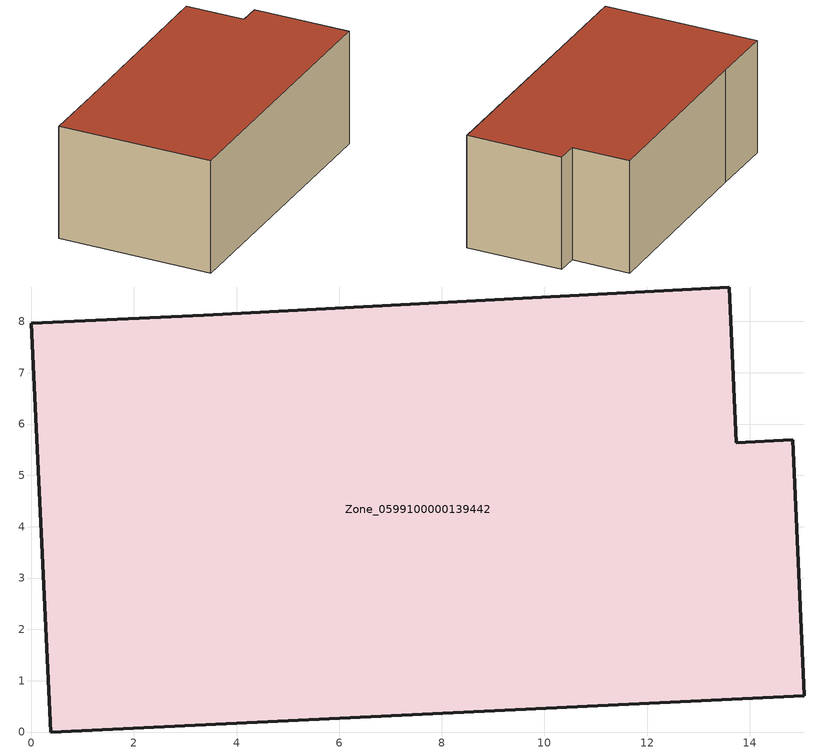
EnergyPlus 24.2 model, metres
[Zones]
Zone_0599100000139442
 floor ground (C_G): 0,7.96 3.36,8.12 13.6,8.67 13.74,5.64 14.84,5.69 15.06,0.71 0.38,0 z0
 wall outside (C_F): 13.74,5.64 13.6,8.67 3.36,8.12 0,7.96 0.38,0 15.06,0.71 14.84,5.69 13.74,5.64 z0:5.95
 roof outside (C_R): 15.06,0.71 14.84,5.69 13.74,5.64 13.6,8.67 3.36,8.12 0,7.96 0.38,0 z5.95
[BUILDING]
Pand.0599100000139442: North Axis=0; Terrain=City; Loads Convergence Tolerance Value=0.04; Temperature Convergence Tolerance Value=0.4; Solar Distribution=FullExterior; Maximum Number of Warmup Days=25; Minimum Number of Warmup Days=1
[Site:Location]
Rotterdam.The.Hague.AP_ZH_NLD Design_Conditions: Latitude=51.96; Longitude=4.45; Time Zone=1; Elevation=-4.5
[SITE:GROUNDTEMPERATURE:BUILDINGSURFACE]
18, 18, 18, 18, 18, 18, 18, 18, 18, 18, 18, 18
[MATERIAL] Thermal Absorptance=0.9; Solar Absorptance=0.7; Visible Absorptance=0.7
Name | Roughness | Thickness | Conductivity | Density | Specific Heat
G.TC.1946-1964 | MediumSmooth | 0.15 | 1 | 540 | 1210
F.TC.1946-1964 | Rough | 0.3 | 0.857143 | 1920 | 840
R.TC.1946-1964 | MediumRough | 0.2 | 0.235294 | 1500 | 1000
[CONSTRUCTION]
C_G: G.TC.1946-1964
C_F: F.TC.1946-1964
C_R: R.TC.1946-1964
[ZONE]
Zone_0599100000139442: Type=1; Multiplier=1; Ceiling Height=Autocalculate; Volume=Autocalculate; Floor Area=autocalculate; Part of Total Floor Area=Yes
[ZONEINFILTRATION:DESIGNFLOWRATE]
Infil_Zone_0599100000139442: Zone or ZoneList or Space or SpaceList=Zone_0599100000139442; Schedule=AlwaysOn; Design Flow Rate Calculation Method=Flow/Area; Flow Rate per Floor Area=0.003; Constant Term Coefficient=1; Temperature Term Coefficient=0; Velocity Term Coefficient=0; Velocity Squared Term Coefficient=0
[HVACTEMPLATE:ZONE:IDEALLOADSAIRSYSTEM]
Zone_0599100000139442: Maximum Heating Supply Air Temperature=50; Minimum Cooling Supply Air Temperature=13; Maximum Heating Supply Air Humidity Ratio=0.0156; Minimum Cooling Supply Air Humidity Ratio=0.0077; Heating Limit=NoLimit; Cooling Limit=NoLimit; Dehumidification Control Type=ConstantSensibleHeatRatio; Cooling Sensible Heat Ratio=0.7; Dehumidification Setpoint=60; Humidification Control Type=None; Humidification Setpoint=30; Outdoor Air Method=None; Outdoor Air Flow Rate per Person=0.00944; Outdoor Air Flow Rate per Zone Floor Area=0; Outdoor Air Flow Rate per Zone=0; Demand Controlled Ventilation Type=None; Outdoor Air Economizer Type=NoEconomizer; Heat Recovery Type=None; Sensible Heat Recovery Effectiveness=0.7; Latent Heat Recovery Effectiveness=0.65
[ZONECONTROL:THERMOSTAT]
ThermostatControl_Zone_0599100000139442: Zone or ZoneList=Zone_0599100000139442; Control Type Schedule=DualSetpointControlType; Control 1=Thermostat_Zone_0599100000139442; Temperature Difference Between Cutout And Setpoint=0
[THERMOSTATSETPOINT:DUALSETPOINT]
Thermostat_Zone_0599100000139442: Heating Setpoint Temperature Schedule=HeatingSetpoint_Zone_0599100000139442; Cooling Setpoint Temperature Schedule=CoolingSetpoint_Zone_0599100000139442
[SCHEDULE:COMPACT]
HeatingSetpoint_Zone_0599100000139442: Through: 12/31, For: AllDays, Until: 24:00, 21
CoolingSetpoint_Zone_0599100000139442: Through: 12/31, For: AllDays, Until: 24:00, 24
DualSetpointControlType: Through: 12/31, For: AllDays, Until: 24:00, 4
AlwaysOn: Through: 12/31, For: AllDays, Until: 24:00, 1
